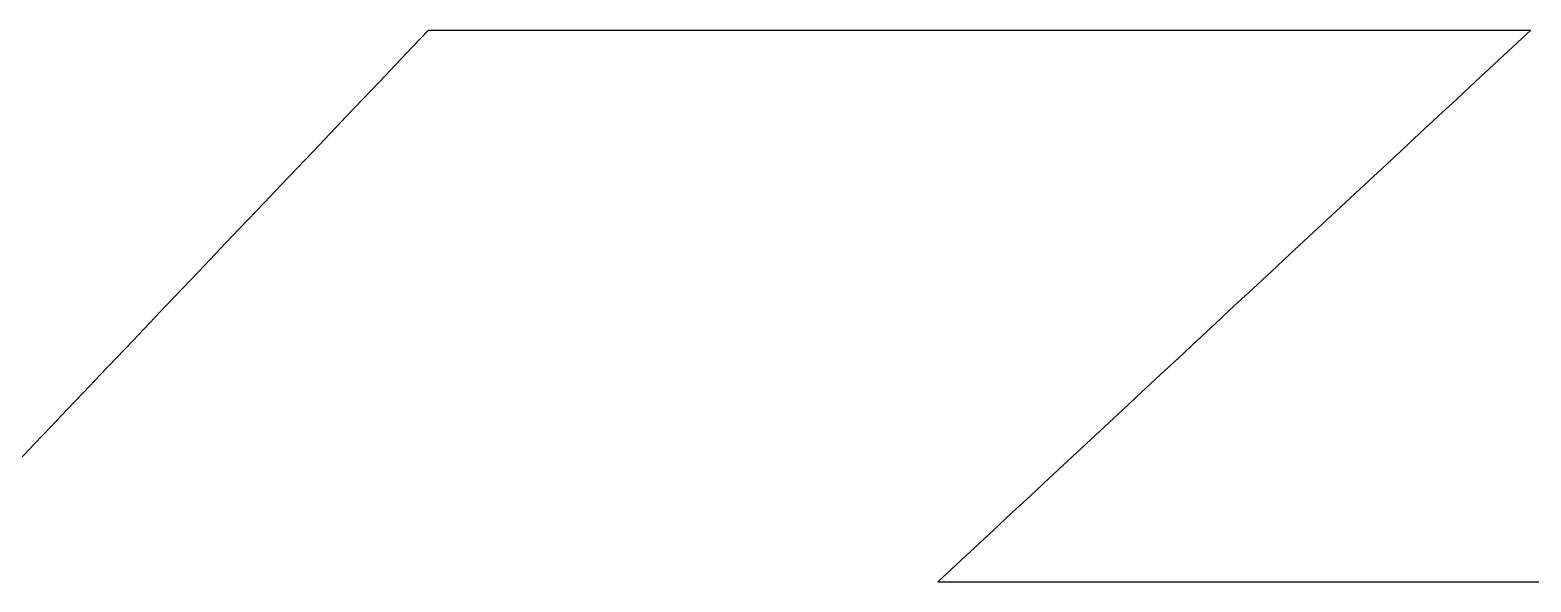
# Model space of a CAD drawing. Extents: x 0.1 to 59.6, y 0.2 to 53.5.
# Drawn here: x 29.86 to 34.89, y 25.73 to 27.57 of the extents above; entities that cross this region are included whole.
import ezdxf

# ---------------------------------------------------------------- set-up
doc = ezdxf.new("R2010")
doc.units = 0
doc.layers.add('BASE', color=7, linetype='CONTINUOUS')

msp = doc.modelspace()

# ---------------------------------------------------------------- linework, layer by layer
at = {"layer": 'BASE', "color": 7}
for p, q in [((31.1445, 27.5157), (31.1995, 27.5735)), ((31.1995, 27.5735), (31.311, 27.5735)), ((31.311, 27.5735), (31.4226, 27.5735)), ((31.4226, 27.5735), (31.5341, 27.5735)), ((31.5341, 27.5735), (31.6456, 27.5735)), ((31.6456, 27.5735), (31.7572, 27.5735)), ((31.7572, 27.5735), (31.8687, 27.5735)), ((31.8687, 27.5735), (31.9802, 27.5735)), ((31.9802, 27.5735), (32.0917, 27.5735)), ((32.0917, 27.5735), (32.2033, 27.5735)), ((32.2033, 27.5735), (32.3148, 27.5735)), ((32.3148, 27.5735), (32.4263, 27.5735)), ((32.4263, 27.5735), (32.5379, 27.5735)), ((32.5379, 27.5735), (32.6494, 27.5735)), ((32.6494, 27.5735), (32.7609, 27.5735)), ((32.7609, 27.5735), (32.8725, 27.5735)), ((32.8725, 27.5735), (32.984, 27.5735)), ((32.984, 27.5735), (33.0955, 27.5735)), ((33.0955, 27.5735), (33.207, 27.5735)), ((33.207, 27.5735), (33.3186, 27.5735)), ((33.3186, 27.5735), (33.4301, 27.5735)), ((33.4301, 27.5735), (33.5416, 27.5735)), ((33.5416, 27.5735), (33.6532, 27.5735)), ((33.6532, 27.5735), (33.7647, 27.5735)), ((33.7647, 27.5735), (33.8762, 27.5735)), ((33.8762, 27.5735), (33.9878, 27.5735)), ((33.9878, 27.5735), (34.0993, 27.5735)), ((34.0993, 27.5735), (34.2108, 27.5735)), ((34.2108, 27.5735), (34.3223, 27.5735)), ((34.3223, 27.5735), (34.4339, 27.5735)), ((34.4339, 27.5735), (34.5454, 27.5735)), ((34.5454, 27.5735), (34.6569, 27.5735)), ((34.6569, 27.5735), (34.7685, 27.5735)), ((34.7685, 27.5735), (34.7723, 27.5735)), ((34.7723, 27.5735), (34.7761, 27.5735)), ((34.7761, 27.5735), (34.7799, 27.5735)), ((34.7799, 27.5735), (34.7837, 27.5735)), ((34.7837, 27.5735), (34.7875, 27.5735)), ((34.7875, 27.5735), (34.7913, 27.5735)), ((34.7913, 27.5735), (34.7951, 27.5735)), ((34.7951, 27.5735), (34.7989, 27.5735)), ((34.7989, 27.5735), (34.8027, 27.5735)), ((34.8027, 27.5735), (34.8065, 27.5735)), ((34.8065, 27.5735), (34.8103, 27.5735)), ((34.8103, 27.5735), (34.8141, 27.5735)), ((34.8141, 27.5735), (34.8179, 27.5735)), ((34.8179, 27.5735), (34.8217, 27.5735)), ((34.8217, 27.5735), (34.8255, 27.5735)), ((34.8255, 27.5735), (34.8293, 27.5735)), ((34.8901, 27.5735), (34.828, 27.5157)), ((34.8293, 27.5735), (34.8331, 27.5735)), ((34.8331, 27.5735), (34.8369, 27.5735)), ((34.8369, 27.5735), (34.8407, 27.5735)), ((34.8407, 27.5735), (34.8445, 27.5735)), ((34.8445, 27.5735), (34.8483, 27.5735)), ((34.8483, 27.5735), (34.8521, 27.5735)), ((34.8521, 27.5735), (34.8559, 27.5735)), ((34.8559, 27.5735), (34.8597, 27.5735)), ((34.8597, 27.5735), (34.8635, 27.5735)), ((34.8635, 27.5735), (34.8673, 27.5735)), ((34.8673, 27.5735), (34.8711, 27.5735)), ((34.8711, 27.5735), (34.8749, 27.5735)), ((34.8749, 27.5735), (34.8787, 27.5735)), ((34.8787, 27.5735), (34.8825, 27.5735)), ((34.8825, 27.5735), (34.8863, 27.5735)), ((34.8863, 27.5735), (34.8901, 27.5735)), ((31.0895, 27.458), (31.1445, 27.5157)), ((34.828, 27.5157), (34.7659, 27.458)), ((31.0345, 27.4002), (31.0895, 27.458)), ((34.7659, 27.458), (34.7039, 27.4002)), ((30.9795, 27.3425), (31.0345, 27.4002)), ((34.7039, 27.4002), (34.6418, 27.3425)), ((30.9246, 27.2847), (30.9795, 27.3425)), ((34.6418, 27.3425), (34.5798, 27.2847)), ((30.8696, 27.227), (30.9246, 27.2847)), ((34.5798, 27.2847), (34.5177, 27.227)), ((30.8146, 27.1692), (30.8696, 27.227)), ((34.5177, 27.227), (34.4556, 27.1692)), ((30.7596, 27.1115), (30.8146, 27.1692)), ((34.4556, 27.1692), (34.3936, 27.1115)), ((30.7046, 27.0537), (30.7596, 27.1115)), ((34.3936, 27.1115), (34.3315, 27.0537)), ((30.6496, 26.996), (30.7046, 27.0537)), ((34.3315, 27.0537), (34.2695, 26.996)), ((30.5946, 26.9382), (30.6496, 26.996)), ((34.2695, 26.996), (34.2074, 26.9382)), ((30.5396, 26.8805), (30.5946, 26.9382)), ((34.2074, 26.9382), (34.1453, 26.8805)), ((30.4846, 26.8227), (30.5396, 26.8805)), ((34.1453, 26.8805), (34.0833, 26.8227)), ((30.4296, 26.765), (30.4846, 26.8227)), ((34.0833, 26.8227), (34.0212, 26.765)), ((30.3747, 26.7072), (30.4296, 26.765)), ((34.0212, 26.765), (33.9592, 26.7072)), ((30.3197, 26.6495), (30.3747, 26.7072)), ((33.9592, 26.7072), (33.8971, 26.6495)), ((30.2647, 26.5917), (30.3197, 26.6495)), ((33.8971, 26.6495), (33.835, 26.5917)), ((30.2097, 26.534), (30.2647, 26.5917)), ((33.835, 26.5917), (33.773, 26.534)), ((30.1547, 26.4762), (30.2097, 26.534)), ((33.773, 26.534), (33.7109, 26.4762)), ((30.0997, 26.4185), (30.1547, 26.4762)), ((33.7109, 26.4762), (33.6489, 26.4185)), ((30.0447, 26.3607), (30.0997, 26.4185)), ((33.6489, 26.4185), (33.5868, 26.3607)), ((29.9897, 26.303), (30.0447, 26.3607)), ((33.5868, 26.3607), (33.5247, 26.303)), ((29.9347, 26.2452), (29.9897, 26.303)), ((33.5247, 26.303), (33.4627, 26.2452)), ((29.8797, 26.1875), (29.9347, 26.2452)), ((33.4627, 26.2452), (33.4006, 26.1875)), ((29.8248, 26.1297), (29.8797, 26.1875)), ((33.4006, 26.1875), (33.3386, 26.1297)), ((33.3386, 26.1297), (33.2765, 26.072)), ((33.2765, 26.072), (33.2144, 26.0142)), ((33.2144, 26.0142), (33.1524, 25.9565)), ((33.1524, 25.9565), (33.0903, 25.8987)), ((33.0903, 25.8987), (33.0283, 25.841)), ((33.0283, 25.841), (32.9662, 25.7832)), ((32.9662, 25.7832), (32.9041, 25.7255)), ((32.9041, 25.7255), (33.0187, 25.7255)), ((33.0187, 25.7255), (33.1332, 25.7255)), ((33.1332, 25.7255), (33.2478, 25.7255)), ((33.2478, 25.7255), (33.3623, 25.7255)), ((33.3623, 25.7255), (33.4769, 25.7255)), ((33.4769, 25.7255), (33.5915, 25.7255)), ((33.5915, 25.7255), (33.706, 25.7255)), ((33.706, 25.7255), (33.8206, 25.7255)), ((33.8206, 25.7255), (33.9351, 25.7255)), ((33.9351, 25.7255), (34.0497, 25.7255)), ((34.0497, 25.7255), (34.1642, 25.7255)), ((34.1642, 25.7255), (34.2788, 25.7255)), ((34.2788, 25.7255), (34.3933, 25.7255)), ((34.3933, 25.7255), (34.5079, 25.7255)), ((34.5079, 25.7255), (34.6224, 25.7255)), ((34.6224, 25.7255), (34.737, 25.7255)), ((34.737, 25.7255), (34.8515, 25.7255)), ((34.8515, 25.7255), (34.9661, 25.7255))]:
    msp.add_line(p, q, dxfattribs=at)

doc.saveas('drawing.dxf')
